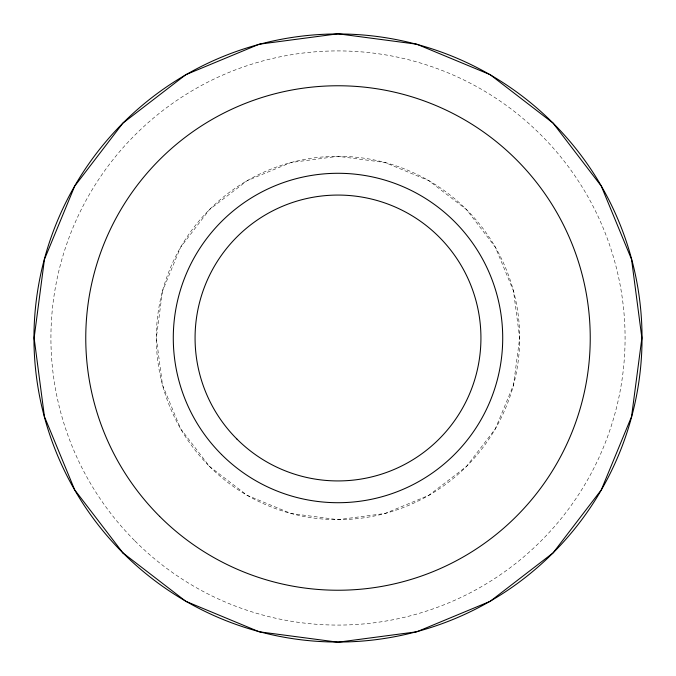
<?xml version="1.0" encoding="UTF-8"?>
<svg xmlns="http://www.w3.org/2000/svg" width="676" height="676" viewBox="0 0 676 676"><rect width="100%" height="100%" fill="white"/><g stroke="black" fill="none" stroke-linecap="round" stroke-linejoin="round"><path stroke-width="0.51" stroke-dasharray="3.38 2.54" d="M162.51 290.976L156.317 338L162.51 385.024L180.661 428.837L209.535 466.465L247.162 495.339L290.976 513.49L338 519.683L385.024 513.49L428.837 495.339L466.465 466.465L495.339 428.837L513.49 385.024L519.683 338L513.49 290.976L495.339 247.162L466.465 209.535L428.837 180.661L385.024 162.51L338 156.317L290.976 162.51L247.162 180.661L209.535 209.535L180.661 247.162L162.51 290.976M135.048 541.037A287.08 287.08 0 0 0 615.312 412.25A287.08 287.08 0 0 0 263.64 60.713A287.08 287.08 0 0 0 135.048 541.037M209.535 466.465A181.683 181.683 0 0 0 513.49 385.024A181.683 181.683 0 0 0 290.976 162.51A181.683 181.683 0 0 0 209.535 466.465"/><path stroke-width="1.01" d="M44.439 259.407L34.121 338L44.439 416.593L74.706 489.88L122.914 552.892L185.832 601.319L259.204 631.798L338 642.2L416.796 631.798L490.168 601.319L553.086 552.892L601.294 489.88L631.561 416.593L641.879 338L631.561 259.407L601.294 186.12L553.086 123.108L490.168 74.681L416.796 44.202L338 33.8L259.204 44.202L185.832 74.681L122.914 123.108L74.706 186.12L44.439 259.407M221.525 454.475A164.724 164.724 0 0 0 497.105 380.63A164.724 164.724 0 0 0 295.37 178.895A164.724 164.724 0 0 0 221.525 454.475M159.637 516.363A252.249 252.249 0 0 0 581.647 403.285A252.249 252.249 0 0 0 272.715 94.353A252.249 252.249 0 0 0 159.637 516.363M236.93 439.07A142.94 142.94 0 0 0 476.065 374.994A142.94 142.94 0 0 0 301.006 199.935A142.94 142.94 0 0 0 236.93 439.07M123.057 553.036A304.039 304.039 0 0 0 631.697 416.627A304.039 304.039 0 0 0 259.246 44.337A304.039 304.039 0 0 0 123.057 553.036"/></g></svg>
